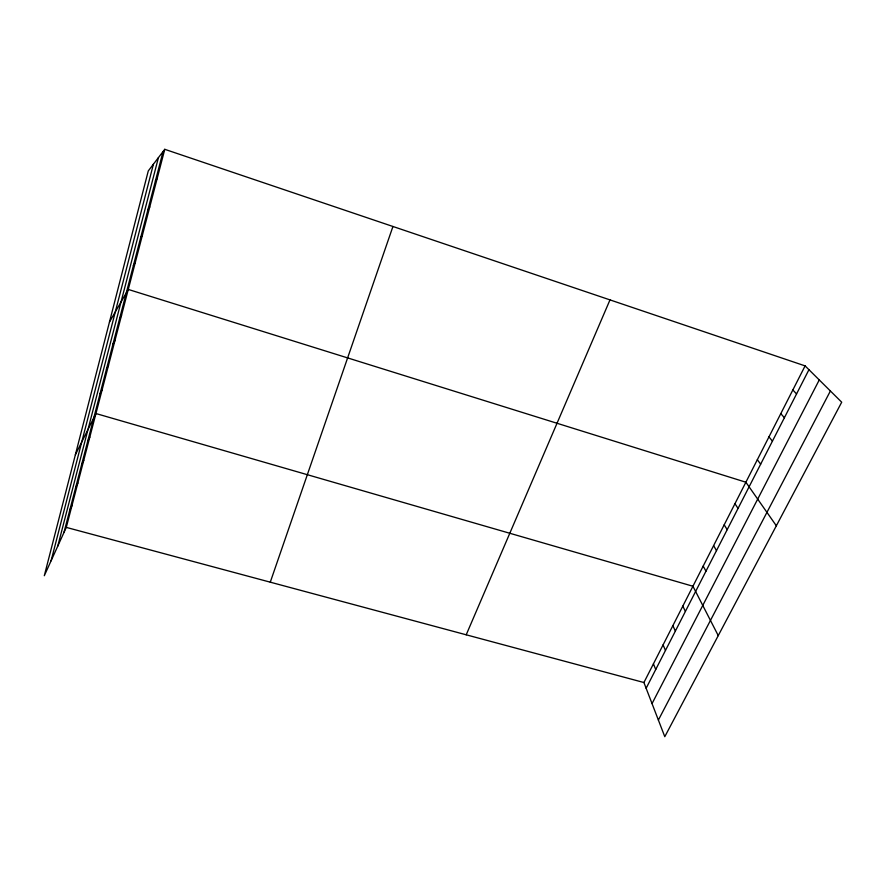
<?xml version="1.0" encoding="UTF-8"?>
<svg xmlns="http://www.w3.org/2000/svg" width="886" height="886" viewBox="0 0 886 886"><rect width="100%" height="100%" fill="white"/><g stroke="black" fill="none" stroke-linecap="round" stroke-linejoin="round"><path stroke-width="1.33" d="M51.089 560.805L153.422 164.187M57.767 546.119L158.428 157.619M63.969 532.486L163.057 151.561M164.774 149.313L148.283 170.909L44.3 575.723L66.284 527.391L164.774 149.313L805.097 365.885L841.7 402.2L664.788 736.687L643.923 682.53L805.097 365.885M270.274 582.18L392.941 226.484M466.213 634.797L609.989 299.889M69.728 510.336L72.021 505.385M75.587 487.809L77.846 483.003M81.556 464.895L83.782 460.244M87.614 441.582L89.807 437.097M75.365 454.784L95.943 413.54L692.93 586.244L718.247 635.616M100.063 393.749L102.189 389.585M646.138 688.267L808.94 369.706M652.041 703.606L819.262 379.939M106.442 369.185L108.535 365.209M658.376 720.063L830.392 390.981M112.943 344.2L115.003 340.401M119.566 318.75L121.57 315.139M109.476 322.006L128.271 289.434L745.879 482.217L776.335 525.786M133.376 265.656L135.303 262.466M140.586 237.946L142.458 234.978M147.929 209.705L149.756 206.97M155.415 180.921L157.199 178.418M66.284 527.391L643.923 682.53M792.848 389.951L796.558 393.938M780.799 413.607L784.387 417.749M768.97 436.853L772.426 441.162M757.331 459.723L760.664 464.175M734.948 503.68L738.049 508.42M724.194 524.822L727.184 529.673M713.607 545.621L716.497 550.605M703.185 566.088L705.965 571.193M682.829 606.102L685.41 611.429M672.873 625.638L675.365 631.087M663.082 644.886L665.475 650.435M653.425 663.847L655.729 669.495"/></g></svg>
